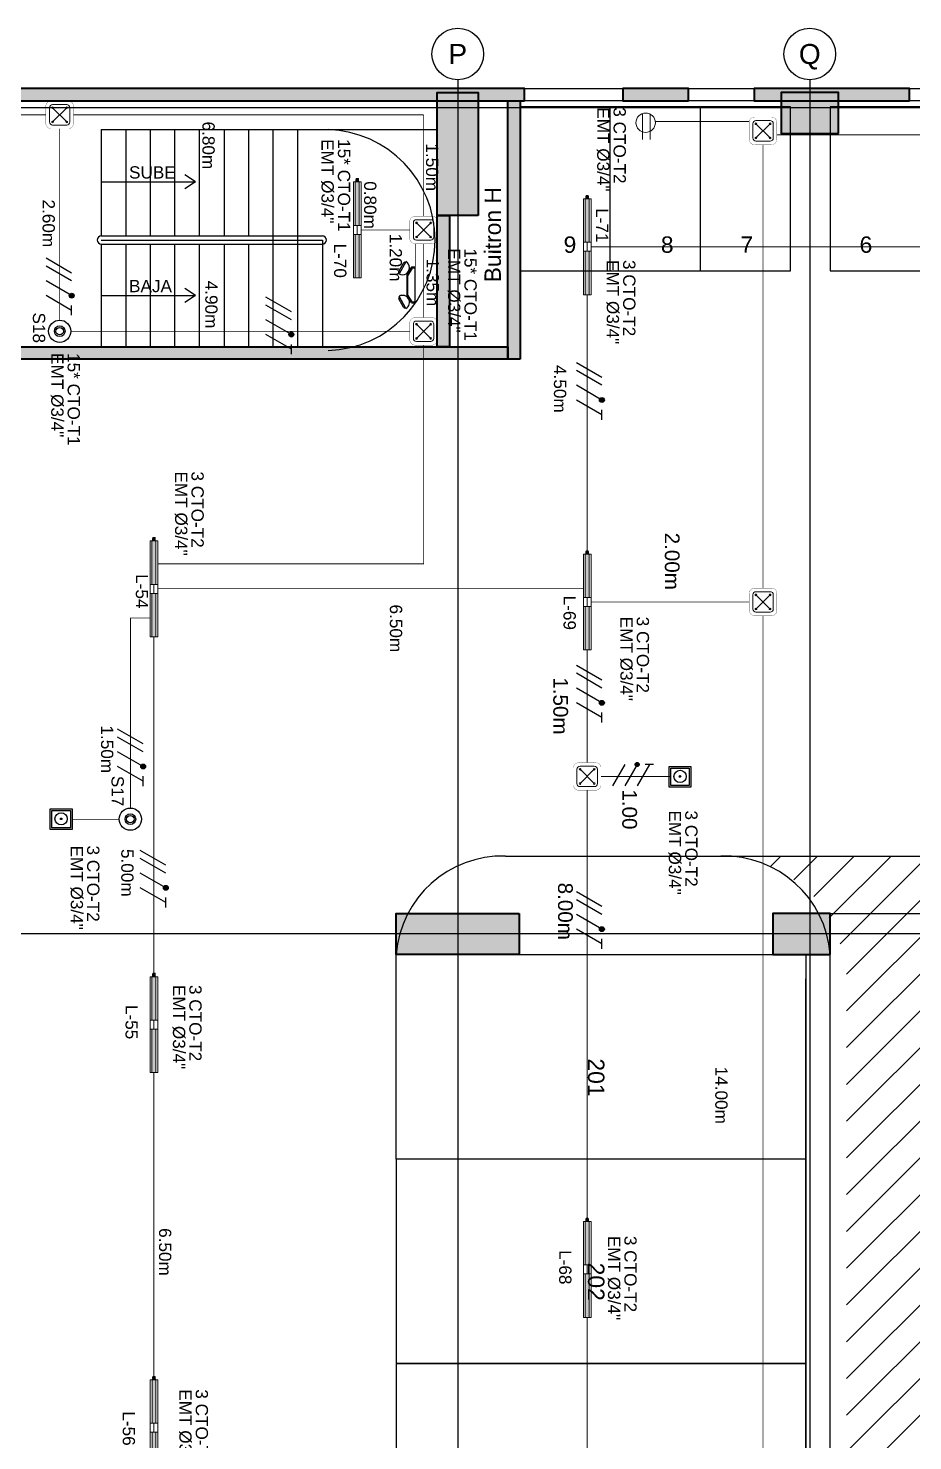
# Model space of a CAD drawing. Header units: metres. Extents: x 81 to 650, y -25 to 177.
# Drawn here: x 161.99 to 172.79, y 71.62 to 88.87 of the extents above; entities that cross this region are included whole.
import ezdxf
from ezdxf.enums import TextEntityAlignment as Align
from ezdxf.lldxf.tags import DXFTag

# ---------------------------------------------------------------- set-up
doc = ezdxf.new("R2010")
doc.units = ezdxf.units.M
doc.linetypes.add('LÍNEAS_OCULTASX2', pattern=[0.75, 0.5, -0.25])
for name, color, linetype in [('-ALAMBRADO', 7, 'Continuous'), ('-CN-GYD-ILUMINACION-EM', 1, 'Continuous'), ('-CN-GYD-TEXTOS', 7, 'Continuous'), ('-parquead', 253, 'Continuous'), ('A_CIRCULO DE EJES', 252, 'Continuous'), ('AREA PARQUEO', 253, 'Continuous'), ('AS_GL DETECCION_PISO 2', 7, 'Continuous'), ('DIM', 250, 'Continuous'), ('GG_EMERGENCIA 03', 1, 'Continuous'), ('GG_PISO 2', 8, 'Continuous'), ('GG_PISO 3', 8, 'Continuous'), ('LUMINARIA DE EMERGENCIA', 5, 'Continuous'), ('SENSOR MOVIMIENTO', 3, 'Continuous'), ('TEXTOS DE MEDIDAS', 7, 'Continuous')]:
    doc.layers.add(name, color=color, linetype=linetype)
doc.layers.add('-auxiliar', color=190, linetype='Continuous', plot=False)
for name, color, linetype, lineweight in [('-CN-GYD-INTERRUPTORES DE PARED', 3, 'Continuous', 20), ('-CN-GYD-LUMINARIA LED HERMETICA', 1, 'Continuous', 5), ('-CN-GYD-TOMACORRIENTES', 1, 'Continuous', 18), ('-CN-GYD-TUBERÍA PRINCIPAL ILUMINACION', 5, 'Continuous', 5), ('-CN-GYD-TUBERÍA TOMACORRIENTE PVC', 86, 'Continuous', 18), ('-EL-Texto Tomas', 7, 'Continuous', 0), ('_TEXTO', 7, 'Continuous', 9), ('CAJA DE PASO', 94, 'Continuous', 5), ('Estructura', 250, 'Continuous', 40), ('LUMINARIA DE EMERGENCIA PARA SOBREPONER', 7, 'Continuous', 25), ('Muro', 251, 'Continuous', 40), ('Piso', 253, 'Continuous', 30), ('TEXTOS', 250, 'Continuous', 20)]:
    doc.layers.add(name, color=color, linetype=linetype, lineweight=lineweight)
doc.layers.add('A-HATCH CONCRETO', color=7, linetype='Continuous', true_color=0xc2c2c2)
doc.layers.add('HACHTCOLUMNA', color=7, linetype='Continuous', true_color=0x474747)
doc.styles.add('A_TEXT1', font='arial.ttf')
doc.styles.add('GYD', font='arial.ttf', dxfattribs={"height": 2.5})
doc.styles.add('ROMANS', font='arial.ttf')
doc.styles.get("Standard").update_dxf_attribs({"font": 'arial.ttf'})
tags = doc.linetypes.add('EMT_LINE', pattern='A,0.5,-0.2,["EMT",Standard,S=0.1,R=0,X=-0.1,Y=-0.05],-0.25', length=0.95).pattern_tags.tags
tags[6] = DXFTag(74, 10)
pattern_1 = [(270, (73.633, -1.35), (10.40324, -6.00631), [1.50158, -10.51105]), (360, (73.6335, -2.101), (10.40324, 6.00631), [0.75079, -20.05569]), (360, (73.6335, -2.289), (10.40324, 6.00631), [0.60063, -20.20584]), (360, (73.6335, -1.9134), (10.40324, 6.00631), [0.60063, -20.20584]), (330, (73.633, -2.477), (10.40324, 6.00631), [0.4805, -11.53212]), (30, (73.633, -1.726), (4e-09, 12.01262), [0.4805, -11.53212])]

# ---------------------------------------------------------------- blocks, each defined once
blk = doc.blocks.new('GG_HERMETICA')
h = blk.add_hatch()
h.set_pattern_fill('SWAMP', color=252, scale=0.472938, angle=270)
h.set_pattern_definition(pattern_1)
h.paths.add_polyline_path([(-20, -30), (-20, 17), (-550, 17), (-550, -30)])
h = blk.add_hatch()
h.set_pattern_fill('SWAMP', color=252, scale=0.472938, angle=270)
h.set_pattern_definition(pattern_1)
h.paths.add_polyline_path([(620, -30), (620, 17), (90, 17), (90, -30)])
at = {"layer": '-CN-GYD-INTERRUPTORES DE PARED', "color": 1, "extrusion": (0, 0, -1)}
for p, q in [((-550, -53), (-550, 40)), ((-550, 40), (-525, 40)), ((-525, 40), (-20, 40)), ((90, 40), (620, 40)), ((620, 40), (620, -53)), ((-20, -53), (-550, -53)), ((594, -53), (90, -53)), ((620, -53), (594, -53))]:
    blk.add_line(p, q, dxfattribs=at)
at = {"layer": '-CN-GYD-INTERRUPTORES DE PARED', "color": 1}
for p, q in [((90, 40), (-20, 40)), ((-20, 40), (-20, -53)), ((90, -53), (90, 40)), ((622, 6), (620, 6)), ((620, 6), (620, -6)), ((622, 10), (623, 11)), ((622, 8), (622, 10)), ((622, 7), (622, 8)), ((622, 5), (622, 7)), ((622, -6), (622, 6)), ((623, 4), (622, 5)), ((622, -3), (623, 1)), ((623, 11), (623, 11)), ((623, 11), (630, 11)), ((623, 1), (623, 4)), ((623, 1), (623, 1)), ((630, 11), (630, 6)), ((630, 6), (631, 6)), ((631, 6), (631, 9)), ((631, 9), (639, 9)), ((639, 9), (639, 6)), ((639, 6), (640, 6)), ((640, 10), (650, 10)), ((640, 6), (640, 10)), ((650, 10), (652, 8)), ((652, 8), (656, 8)), ((656, 8), (658, 8)), ((658, 8), (661, 5)), ((661, 5), (661, -6)), ((-20, -6), (90, -6)), ((620, -19), (620, -6)), ((622, -19), (620, -19)), ((622, -6), (622, -3)), ((622, -6), (622, -9)), ((622, -6), (622, -19)), ((622, -9), (623, -13)), ((623, -17), (622, -18)), ((622, -18), (622, -19)), ((622, -19), (622, -21)), ((622, -21), (622, -22)), ((622, -22), (623, -24)), ((623, -13), (623, -14)), ((623, -14), (623, -17)), ((623, -24), (623, -24)), ((623, -24), (630, -24)), ((630, -24), (630, -19)), ((630, -19), (631, -19)), ((631, -19), (631, -22)), ((631, -22), (639, -22)), ((639, -22), (639, -19)), ((639, -19), (640, -19)), ((640, -19), (640, -22)), ((640, -22), (650, -22)), ((650, -22), (652, -20)), ((652, -20), (656, -20)), ((656, -20), (658, -20)), ((658, -20), (661, -17)), ((661, -17), (661, -6))]:
    blk.add_line(p, q, dxfattribs=at)
for points in [[(623, 4), (630, 4)], [(623, 1), (630, 1)], [(629, 11), (629, 4), (629, 1), (629, -6)], [(630, 6), (630, -6)], [(631, 6), (631, -6)], [(639, 2), (631, 2)], [(639, 6), (639, -6)], [(640, 6), (640, -6)], [(640, 1), (650, 1), (650, 3), (640, 3)], [(650, 3), (652, 5)], [(650, 1), (652, -3)], [(652, 8), (652, -6)], [(-20, -53), (90, -53)], [(623, -14), (630, -14)], [(623, -17), (630, -17)], [(629, -24), (629, -17), (629, -14), (629, -6)], [(630, -19), (630, -6)], [(631, -19), (631, -6)], [(639, -15), (631, -15)], [(639, -19), (639, -6)], [(640, -19), (640, -6)], [(640, -14), (650, -14), (650, -15), (640, -15)], [(650, -14), (652, -10)], [(650, -15), (652, -17)], [(652, -20), (652, -6)]]:
    blk.add_lwpolyline(points, dxfattribs=at)
at = {"color": 1}
for points in [[(-20, 17), (-20, -30), (-550, -30), (-550, 17)], [(620, 17), (620, -30), (90, -30), (90, 17)]]:
    blk.add_lwpolyline(points, close=True, dxfattribs=at)
blk = doc.blocks.new('O6C20-MDW')
at = {"layer": 'SENSOR MOVIMIENTO'}
for radius in [129, 62.1, 43.1]:
    blk.add_circle((63166, 32657), radius, dxfattribs=at)
blk = doc.blocks.new('A_B_Eje')
at = {"layer": 'A_CIRCULO DE EJES', "ltscale": 1.5}
blk.add_circle((0, 0), 0.0045, dxfattribs=at)
at = {"layer": 'A_CIRCULO DE EJES', "ltscale": 1.5, "style": 'A_TEXT1'}
blk.add_attdef('EJE', text='', height=0.0035, dxfattribs=at).set_placement((0, 0), align=Align.MIDDLE_CENTER)
blk = doc.blocks.new('3x')
at = {"layer": '-ALAMBRADO'}
h = blk.add_hatch(color=256, dxfattribs=at)
edge = h.paths.add_edge_path()
edge.add_arc((0.078, 0.13), 0.025, 0, 360)
for p, q in [((-0.152, 0.13), (-0.302, -0.13)), ((-0.072, 0.13), (-0.222, -0.13)), ((0.078, 0.13), (-0.072, -0.13)), ((0.228, 0.13), (0.078, -0.13))]:
    blk.add_line(p, q, dxfattribs=at)
blk.add_lwpolyline([(0.278, 0.13), (0.178, 0.13)], dxfattribs=at)
blk.add_circle((0.078, 0.13), 0.025, dxfattribs=at)
blk = doc.blocks.new('*U62')
at = {"layer": '-ALAMBRADO'}
blk.add_blockref('3x', (0, 0), dxfattribs=at)
blk = doc.blocks.new('Caja de paso')
at = {"layer": '-CN-GYD-TUBERÍA TOMACORRIENTE PVC', "const_width": 0.00173}
blk.add_lwpolyline([(-0.111, 0.067), (-0.111, -0.067, 0.414214), (-0.067, -0.111), (0.067, -0.111, 0.414214), (0.111, -0.067), (0.111, 0.067, 0.414214), (0.067, 0.111), (-0.067, 0.111, 0.414214)], format="xyb", close=True, dxfattribs=at)
at = {"layer": '-CN-GYD-TUBERÍA TOMACORRIENTE PVC'}
blk.add_lwpolyline([(-0.057, -0.082), (0.057, -0.082, 0.414214), (0.082, -0.057), (0.082, 0.057, 0.414214), (0.057, 0.082), (-0.057, 0.082, 0.414214), (-0.082, 0.057), (-0.082, -0.057, 0.414214)], format="xyb", close=True, dxfattribs=at)
at = {"layer": '-CN-GYD-TUBERÍA TOMACORRIENTE PVC', "linetype": 'LÍNEAS_OCULTASX2'}
for points in [[(-0.057, 0.057), (0.057, -0.057)], [(0.057, 0.057), (-0.057, -0.057)]]:
    blk.add_lwpolyline(points, dxfattribs=at)
at = {"layer": '-CN-GYD-TUBERÍA TOMACORRIENTE PVC'}
for centre in [(-0.057, 0.057), (0.057, 0.057), (-0.057, -0.057), (0.057, -0.057)]:
    blk.add_circle(centre, 0.00665, dxfattribs=at)
blk = doc.blocks.new('A$Cc7fbbbd8')
at = {"layer": 'GG_EMERGENCIA 03', "ltscale": 0.3}
h = blk.add_hatch(dxfattribs=at)
h.set_pattern_fill('ANSI31', color=256, scale=0.0005, angle=90)
h.set_pattern_definition([(135, (0.0614115, 0.0595737), (-0.00112253, -0.00112253), [])])
edge = h.paths.add_edge_path()
edge.add_arc((0.0614, 0.1), 0.00475, 0, 360)
for points in [[(-0.005, 0.0348), (-0.005, 0.1606), (0.1278, 0.1606), (0.1278, 0.0348)], [(0.005, 0.0448), (0.005, 0.1506), (0.1178, 0.1506), (0.1178, 0.0448)]]:
    blk.add_lwpolyline(points, close=True, dxfattribs=at)
for radius in [0.0376, 0.00475]:
    blk.add_circle((0.0614, 0.1), radius, dxfattribs=at)
blk = doc.blocks.new('*U78')
at = {"layer": '-CN-GYD-ILUMINACION-EM', "ltscale": 0.3}
for p, q in [((-145, 270), (-200, 170)), ((-114, 285), (-197, 136)), ((-119, 277), (-119, 277)), ((-193, 144), (-193, 144)), ((-145, -270), (-200, -170)), ((-114, -285), (-197, -136)), ((-193, -144), (-193, -144)), ((-119, -277), (-119, -277))]:
    blk.add_line(p, q, dxfattribs=at)
at = {"layer": '-CN-GYD-ILUMINACION-EM'}
for p, q in [((0, 217), (-46, 217)), ((0, 207), (-40, 207)), ((0, -217), (0, 217)), ((-104, 116), (-104, -116)), ((-94, 114), (-94, -114)), ((-46, -217), (0, -217)), ((-40, -207), (0, -207))]:
    blk.add_line(p, q, dxfattribs=at)
for points in [[(-46, 217), (-104, 116)], [(-40, 207), (-94, 114)], [(-56, 199), (-70, 208)], [(-96, 130), (-110, 138)], [(-96, -130), (-110, -138)], [(-46, -217), (-104, -116)], [(-40, -207), (-94, -114)], [(-56, -199), (-70, -208)]]:
    blk.add_lwpolyline(points, dxfattribs=at)
at = {"layer": '-CN-GYD-ILUMINACION-EM', "ltscale": 0.3}
for centre, radius, start, end in [((-156, 211), 85.5, 240.9715, 60.9715), ((-128, 260), 19.1, 60.9715, 150.9715), ((-183, 161), 19.1, 150.9715, 240.9715), ((-183, -161), 19.1, 119.0285, 209.0285), ((-156, -211), 85.5, 299.0285, 119.0285), ((-128, -260), 19.1, 209.0285, 299.0285)]:
    blk.add_arc(centre, radius, start, end, dxfattribs=at)
at = {"layer": '-CN-GYD-TEXTOS', "style": 'GYD'}
blk.add_attdef('5', (-68, -406), '', height=125, rotation=90, dxfattribs=at)
blk = doc.blocks.new('estructura etapa 3')
at = {"layer": 'HACHTCOLUMNA'}
h = blk.add_hatch(color=256, dxfattribs=at)
h.paths.add_polyline_path([(-91.651, -6658.124), (-91.651, -6657.624), (-92.35, -6657.624), (-92.35, -6658.124)])
h.paths.add_polyline_path([(-49.354, -6658.124), (-49.354, -6657.624), (-50.055, -6657.624), (-50.055, -6658.124)])
h.paths.add_polyline_path([(-56.053, -6658.124), (-56.053, -6657.624), (-56.753, -6657.624), (-56.753, -6658.124)])
h.paths.add_polyline_path([(-76.45, -6659.124), (-76.95, -6659.124), (-76.95, -6657.624), (-76.45, -6657.624)])
h.paths.add_polyline_path([(-83.95, -6659.124), (-84.45, -6659.124), (-84.45, -6657.624), (-83.95, -6657.624)])
h.paths.add_polyline_path([(-60.452, -6659.124), (-60.952, -6659.124), (-60.952, -6657.624), (-60.452, -6657.624)])
h.paths.add_polyline_path([(-67.95, -6659.124), (-68.45, -6659.124), (-68.45, -6657.624), (-67.95, -6657.624)])
h.paths.add_polyline_path([(-91.85, -6668.199), (-91.851, -6667.599), (-92.35, -6667.599), (-92.349, -6668.199)])
h.paths.add_polyline_path([(-49.354, -6668.199), (-49.354, -6667.599), (-49.854, -6667.599), (-49.854, -6668.199)])
h.paths.add_polyline_path([(-56.154, -6668.149), (-56.154, -6667.649), (-56.854, -6667.649), (-56.854, -6668.149)])
h.paths.add_polyline_path([(-59.952, -6667.649), (-59.952, -6668.149), (-61.452, -6668.149), (-61.452, -6667.649)])
h.paths.add_polyline_path([(-75.95, -6667.649), (-75.95, -6668.149), (-77.45, -6668.149), (-77.45, -6667.649)])
h.paths.add_polyline_path([(-68.95, -6667.649), (-68.95, -6668.149), (-67.45, -6668.149), (-67.45, -6667.649)])
h.paths.add_polyline_path([(-84.95, -6667.649), (-84.95, -6668.149), (-83.45, -6668.149), (-83.45, -6667.649)])
h.paths.add_polyline_path([(-91.85, -6676.199), (-91.85, -6675.599), (-92.349, -6675.599), (-92.349, -6676.199)])
h.paths.add_polyline_path([(-49.354, -6676.199), (-49.354, -6675.599), (-49.854, -6675.599), (-49.854, -6676.199)])
h.paths.add_polyline_path([(-56.154, -6676.149), (-56.154, -6675.649), (-56.754, -6675.649), (-56.754, -6676.149)])
h.paths.add_polyline_path([(-59.952, -6675.649), (-59.952, -6676.149), (-61.452, -6676.149), (-61.452, -6675.649)])
h.paths.add_polyline_path([(-75.95, -6675.649), (-75.95, -6676.149), (-77.45, -6676.149), (-77.45, -6675.649)])
h.paths.add_polyline_path([(-68.95, -6675.649), (-68.95, -6676.149), (-67.45, -6676.149), (-67.45, -6675.649)])
h.paths.add_polyline_path([(-84.95, -6675.649), (-84.95, -6676.149), (-83.45, -6676.149), (-83.45, -6675.649)])
h.paths.add_polyline_path([(-91.847, -6686.299), (-91.851, -6685.699), (-92.35, -6685.699), (-92.346, -6686.299)])
h.paths.add_polyline_path([(-49.354, -6686.299), (-49.354, -6685.699), (-49.854, -6685.699), (-49.854, -6686.299)])
h.paths.add_polyline_path([(-56.154, -6686.249), (-56.154, -6685.749), (-56.754, -6685.749), (-56.754, -6686.249)])
h.paths.add_polyline_path([(-59.952, -6685.749), (-59.952, -6686.249), (-61.452, -6686.249), (-61.452, -6685.749)])
h.paths.add_polyline_path([(-75.95, -6685.749), (-75.95, -6686.249), (-77.45, -6686.249), (-77.45, -6685.749)])
h.paths.add_polyline_path([(-68.95, -6685.749), (-68.95, -6686.249), (-67.45, -6686.249), (-67.45, -6685.749)])
h.paths.add_polyline_path([(-84.95, -6685.749), (-84.95, -6686.249), (-83.45, -6686.249), (-83.45, -6685.749)])
h.paths.add_polyline_path([(-49.353, -6694.294), (-49.354, -6693.699), (-49.855, -6693.699), (-49.854, -6694.294)])
h.paths.add_polyline_path([(-56.054, -6694.249), (-56.054, -6693.749), (-56.753, -6693.749), (-56.753, -6694.249)])
h.paths.add_polyline_path([(-91.651, -6694.249), (-91.651, -6693.749), (-92.35, -6693.749), (-92.35, -6694.249)])
h.paths.add_polyline_path([(-59.952, -6693.749), (-59.952, -6694.249), (-61.452, -6694.249), (-61.452, -6693.749)])
h.paths.add_polyline_path([(-75.95, -6693.749), (-75.95, -6694.249), (-77.45, -6694.249), (-77.45, -6693.749)])
h.paths.add_polyline_path([(-68.95, -6693.749), (-68.95, -6694.249), (-67.45, -6694.249), (-67.45, -6693.749)])
h.paths.add_polyline_path([(-84.95, -6693.749), (-84.95, -6694.249), (-83.45, -6694.249), (-83.45, -6693.749)])
h.paths.add_polyline_path([(-49.359, -6703.974), (-49.359, -6703.374), (-49.859, -6703.374), (-49.859, -6703.974)])
h.paths.add_polyline_path([(-56.054, -6703.924), (-56.054, -6703.424), (-56.753, -6703.424), (-56.753, -6703.924)])
h.paths.add_polyline_path([(-67.95, -6704.924), (-67.95, -6703.424), (-68.45, -6703.424), (-68.45, -6704.924)])
h.paths.add_polyline_path([(-91.651, -6703.924), (-91.651, -6703.424), (-92.35, -6703.424), (-92.35, -6703.924)])
h.paths.add_polyline_path([(-61.847, -6703.424), (-60.347, -6703.424), (-60.347, -6703.924), (-61.847, -6703.924)])
h.paths.add_polyline_path([(-83.95, -6704.924), (-83.95, -6703.424), (-84.45, -6703.424), (-84.45, -6704.924)])
h.paths.add_polyline_path([(-76.45, -6704.924), (-76.45, -6703.424), (-76.95, -6703.424), (-76.95, -6704.924)])
h.paths.add_polyline_path([(-49.354, -6711.949), (-49.354, -6711.449), (-50.054, -6711.449), (-50.054, -6711.949)])
h.paths.add_polyline_path([(-55.954, -6711.949), (-55.954, -6711.449), (-56.654, -6711.449), (-56.654, -6711.949)])
h.paths.add_polyline_path([(-91.65, -6711.949), (-91.65, -6711.449), (-92.35, -6711.449), (-92.35, -6711.949)])
h.paths.add_polyline_path([(-60.952, -6711.949), (-60.952, -6709.549), (-60.452, -6709.549), (-60.452, -6711.949)])
h.paths.add_polyline_path([(-68.45, -6709.549), (-68.45, -6711.949), (-67.95, -6711.949), (-67.95, -6709.549)])
h.paths.add_polyline_path([(-76.95, -6709.549), (-76.95, -6711.949), (-76.45, -6711.949), (-76.45, -6709.549)])
h.paths.add_polyline_path([(-83.95, -6709.549), (-83.95, -6711.949), (-84.45, -6711.949), (-84.45, -6709.549)])
at = {"layer": 'Estructura'}
for points in [[(-60.452, -6659.124), (-60.952, -6659.124), (-60.952, -6657.624), (-60.452, -6657.624)], [(-56.053, -6658.124), (-56.053, -6657.624), (-56.753, -6657.624), (-56.753, -6658.124)], [(-59.952, -6667.649), (-59.952, -6668.149), (-61.452, -6668.149), (-61.452, -6667.649)], [(-56.154, -6668.149), (-56.154, -6667.649), (-56.854, -6667.649), (-56.854, -6668.149)]]:
    blk.add_lwpolyline(points, close=True, dxfattribs=at)
blk = doc.blocks.new('A$Ce042a74c')
at = {"layer": 'A-HATCH CONCRETO', "ltscale": 0.03}
h = blk.add_hatch(color=256, dxfattribs=at)
h.dxf.hatch_style = 1
h.paths.add_polyline_path([(37.983, 8.975), (36.988, 8.975), (36.988, 8.825), (37.983, 8.825)])
h.paths.add_polyline_path([(38.983, 11.675), (38.983, 8.175), (39.133, 8.175), (39.133, 11.675)])
h.paths.add_polyline_path([(38.983, 8.975), (38.983, 8.975), (38.983, 8.825), (38.983, 8.825)], flags=17)
h.paths.add_polyline_path([(35.488, 8.975), (30.936, 8.975), (30.936, 8.825), (35.488, 8.825)])
h.paths.add_polyline_path([(33.787, 8.825), (33.787, 8.825), (33.637, 8.825), (33.637, 8.825)], flags=17)
h.paths.add_polyline_path([(33.787, 6.462), (33.637, 6.462), (33.637, 7.823), (33.787, 7.823)])
h.paths.add_polyline_path([(33.637, 7.474), (33.637, 7.624), (33.003, 7.624), (33.003, 7.475)])
h.paths.add_polyline_path([(31.549, 7.475), (31.549, 7.625), (32.203, 7.625), (32.203, 7.475)])
h.paths.add_polyline_path([(30.185, 7.475), (30.185, 7.625), (30.749, 7.625), (30.749, 7.475)])
h.paths.add_polyline_path([(30.489, 6.462), (30.339, 6.462), (30.339, 7.475), (30.489, 7.475)])
h.paths.add_polyline_path([(32.138, 6.462), (31.988, 6.462), (31.988, 7.475), (32.138, 7.475)])
h.paths.add_polyline_path([(26.544, 6.462), (33.787, 6.462), (33.787, 6.312), (26.544, 6.312)])
h.paths.add_polyline_path([(26.694, 7.475), (26.694, 7.625), (28.886, 7.625), (28.886, 7.475)])
h.paths.add_polyline_path([(26.545, 6.462), (26.543, 8.975), (26.693, 8.974), (26.693, 8.824), (26.694, 8.825), (26.695, 6.462)])
h.paths.add_polyline_path([(27.446, 6.462), (27.296, 6.462), (27.296, 6.462), (27.446, 6.462)])
h.paths.add_polyline_path([(26.546, 11.676), (26.546, 9.875), (26.691, 9.875), (26.696, 11.676)])
h.paths.add_polyline_path([(31.087, 8.975), (30.936, 8.975), (30.936, 9.977), (29.034, 9.977), (29.036, 8.975), (28.886, 8.975), (28.883, 10.126), (29.836, 10.126), (29.836, 11.675), (29.986, 11.675), (29.986, 10.126), (30.936, 10.126), (30.936, 11.675), (31.087, 11.675)])
h.paths.add_polyline_path([(31.886, 8.975), (32.036, 8.975), (32.036, 8.975)])
h.paths.add_polyline_path([(26.547, 11.675), (39.133, 11.675), (39.133, 11.825), (26.547, 11.825)])
h.paths.add_polyline_path([(47.081, 11.675), (44.231, 11.675), (44.231, 11.825), (47.081, 11.825)])
h.paths.add_polyline_path([(47.981, 54.675), (47.831, 54.675), (47.831, 3.892), (46.241, 3.892), (46.241, 5.906), (46.931, 5.906), (46.931, 6.056), (46.091, 6.056), (46.091, 2.292), (47.081, 2.292), (47.081, 2.442), (46.241, 2.442), (46.241, 3.742), (47.831, 3.742), (47.831, 0.95), (47.981, 0.95)])
h.paths.add_polyline_path([(27.346, 2.91), (27.373, 2.76), (26.695, 2.76), (26.695, 0.54), (26.544, 0.54), (26.544, 2.91)])
h.paths.add_polyline_path([(29.883, 2.91), (29.911, 2.76), (28.348, 2.76), (28.377, 2.91)])
h.paths.add_polyline_path([(32.1, 2.91), (32.129, 2.76), (30.885, 2.76), (30.914, 2.91)])
h.paths.add_polyline_path([(31.438, 0.54), (31.588, 0.54), (31.588, 0.566), (31.588, 2.76), (31.438, 2.76), (31.438, 0.566)])
h.paths.add_polyline_path([(33.14, 2.91), (33.113, 2.76), (33.737, 2.76), (33.737, 0.54), (33.887, 0.54), (33.887, 2.91)])
h.paths.add_polyline_path([(26.545, 0.39), (33.887, 0.39), (33.887, 0.54), (26.545, 0.54)])
h.paths.add_polyline_path([(7.925, 54.676), (7.925, 54.826), (3.1, 54.825), (3.1, 54.675)])
h.paths.add_polyline_path([(37.395, 51.521), (37.245, 51.521), (37.245, 54.675), (37.395, 54.675)])
h.paths.add_polyline_path([(36.533, 51.671), (36.383, 51.671), (36.383, 53.275), (36.533, 53.275)])
h.paths.add_polyline_path([(28.886, 51.521), (28.886, 51.671), (37.245, 51.671), (37.245, 51.521)])
h.paths.add_polyline_path([(36.383, 54.325), (36.383, 54.475)])
h.paths.add_polyline_path([(29.036, 52.667), (28.886, 52.667), (28.886, 53.275), (29.036, 53.275)], flags=0)
h.paths.add_polyline_path([(29.036, 52.667), (28.886, 52.667), (28.886, 53.275), (29.036, 53.275)], flags=17)
h.paths.add_polyline_path([(29.036, 52.667), (28.886, 52.667), (28.886, 53.275), (29.036, 53.275)], flags=17)
h = blk.add_hatch(color=256, dxfattribs=at)
h.dxf.hatch_style = 1
h.paths.add_polyline_path([(47.981, 54.675), (47.981, 54.825)], flags=17)
h.paths.add_polyline_path([(47.981, 54.675), (47.981, 54.825), (46.54, 54.825), (46.547, 54.675), (45.747, 54.675), (45.747, 54.825), (43.749, 54.825), (43.749, 54.675)])
h.paths.add_polyline_path([(42.149, 54.675), (42.149, 54.825), (40.252, 54.825), (40.252, 54.675)])
h.paths.add_polyline_path([(39.452, 54.675), (39.452, 54.825), (38.65, 54.825), (38.65, 54.675)])
h.paths.add_polyline_path([(37.45, 54.676), (37.45, 54.826), (28.403, 54.825), (28.403, 54.675)])
h.paths.add_polyline_path([(27.603, 54.675), (27.603, 54.825), (26.799, 54.825), (26.799, 54.675)])
h.paths.add_polyline_path([(25.199, 54.674), (25.199, 54.824), (23.202, 54.825), (23.202, 54.675)])
h.paths.add_polyline_path([(22.002, 54.675), (22.002, 54.825), (20.004, 54.825), (20.004, 54.675)])
h.paths.add_polyline_path([(18.804, 54.675), (18.804, 54.825), (17.602, 54.825), (17.602, 54.675)])
h.paths.add_polyline_path([(16.802, 54.676), (16.802, 54.826), (15.505, 54.825), (15.505, 54.675)])
h.paths.add_polyline_path([(13.905, 54.675), (13.905, 54.825), (11.921, 54.825), (11.921, 54.675)])
h.paths.add_polyline_path([(11.121, 54.675), (11.121, 54.825), (9.525, 54.825), (9.525, 54.675)])
at = {"layer": 'Piso'}
h = blk.add_hatch(dxfattribs=at)
h.set_pattern_fill('ANSI31', color=256, scale=0.1, angle=-41.916, style=0)
h.set_pattern_definition([(45, (42.71952, 22.5916), (-0.2245064, 0.2245064), [])])
h.paths.add_polyline_path([(44.331, 45.45), (44.331, 18.15), (41.381, 18.15), (41.381, 44.1), (41.242, 44.59), (40.949, 45.007), (40.536, 45.305), (40.048, 45.45)])
at = {"layer": '-auxiliar', "elevation": -201.258}
blk.add_lwpolyline([(36.533, 51.671), (36.383, 51.671), (36.383, 53.275), (36.533, 53.275)], close=True, dxfattribs=at)
at = {"layer": '-parquead'}
for p, q in [((37.216, 45.451), (39.884, 45.451)), ((40.883, 26.802), (40.883, 43.95))]:
    blk.add_line(p, q, dxfattribs=at)
for points in [[(37.45, 54.824), (38.65, 54.826), (38.65, 54.676), (37.45, 54.676)], [(39.452, 54.825), (43.749, 54.825), (43.749, 54.675), (39.452, 54.675)], [(35.883, 41.748), (35.883, 44.25), (40.883, 44.25), (40.883, 41.748)], [(41.181, 44.25), (40.883, 44.25), (40.883, 18.65), (41.181, 18.65)], [(35.883, 41.748), (35.883, 39.253), (40.883, 39.253), (40.883, 41.748)], [(35.883, 39.253), (35.883, 36.75), (40.883, 36.75), (40.883, 39.253)]]:
    blk.add_lwpolyline(points, close=True, dxfattribs=at)
for points in [[(40.695, 54.6), (37.395, 54.6), (37.395, 52.6), (40.695, 52.6)], [(38.495, 52.6), (38.495, 54.6)], [(39.595, 54.6), (39.595, 52.6)], [(40.695, 52.6), (40.695, 54.6)], [(47.781, 54.6), (41.182, 54.6), (41.182, 52.6), (47.781, 52.6)]]:
    blk.add_lwpolyline(points, dxfattribs=at)
for centre, start, end in [((37.18, 44.15), 88.3967, 175.5945), ((39.884, 44.15), 4.4055, 91.6033)]:
    blk.add_arc(centre, 1.301, start, end, dxfattribs=at)
at = {"layer": 'AREA PARQUEO'}
for p, q in [((32.281, 54.325), (32.281, 53.025)), ((32.281, 54.325), (36.383, 54.325)), ((32.581, 54.325), (32.581, 53.025)), ((32.881, 53.025), (32.881, 54.325)), ((33.181, 53.025), (33.181, 54.325)), ((33.481, 53.025), (33.481, 54.325)), ((33.781, 54.325), (33.781, 53.025)), ((34.081, 53.025), (34.081, 54.325)), ((34.381, 51.671), (34.381, 54.325)), ((34.681, 51.671), (34.681, 54.325)), ((32.281, 53.025), (34.981, 53.025)), ((32.281, 52.975), (34.981, 52.975)), ((34.981, 52.975), (34.981, 51.671)), ((32.281, 52.925), (34.981, 52.925)), ((32.281, 52.925), (32.281, 51.671)), ((32.581, 52.925), (32.581, 51.671)), ((32.881, 51.671), (32.881, 52.925)), ((33.181, 51.671), (33.181, 52.925)), ((33.481, 51.671), (33.481, 52.925)), ((33.781, 52.925), (33.781, 51.671)), ((34.081, 51.671), (34.081, 52.925))]:
    blk.add_line(p, q, dxfattribs=at)
for centre, radius, start, end in [((35.006, 52.975), 1.351, 271.9764, 88.0236), ((32.281, 52.975), 0.05, 90, 270), ((34.981, 52.975), 0.05, 270, 90)]:
    blk.add_arc(centre, radius, start, end, dxfattribs=at)
at = {"layer": 'Muro'}
for points in [[(37.45, 54.675), (37.45, 54.825), (28.403, 54.825), (28.403, 54.675)], [(39.452, 54.675), (39.452, 54.825), (38.65, 54.826), (38.65, 54.676)], [(42.149, 54.675), (42.149, 54.825), (40.252, 54.825), (40.252, 54.675)], [(37.395, 51.521), (37.245, 51.521), (37.245, 54.675), (37.395, 54.675)], [(36.533, 51.671), (36.383, 51.671), (36.383, 53.275), (36.533, 53.275)], [(28.886, 51.521), (28.886, 51.671), (37.245, 51.671), (37.245, 51.521)]]:
    blk.add_lwpolyline(points, close=True, dxfattribs=at)
at = {"layer": 'Piso'}
blk.add_line((39.884, 45.451), (48.012, 45.451), dxfattribs=at)
at = {"layer": 'AS_GL DETECCION_PISO 2', "linetype": 'Continuous', "lineweight": 50}
blk.add_blockref('estructura etapa 3', (97.335, 6712.399), dxfattribs=at)
at = {"layer": 'GG_PISO 2', "char_height": 0.2}
for s, insert, attachment_point, rotation in [('9', (37.926, 53.019), 1, 360), ('8', (39.269, 53.019), 3, 0), ('7', (40.085, 53.019), 1, 360), ('6', (41.54, 53.019), 1, 360), ('201', (38.424, 42.979), 1, 270), ('202', (38.424, 40.484), 1, 270)]:
    blk.add_mtext_dynamic_manual_height_columns(s, width=0.89145, gutter_width=5, heights=[0], dxfattribs=dict(at, insert=insert, attachment_point=attachment_point, rotation=rotation))
blk = doc.blocks.new('2x')
at = {"layer": '-ALAMBRADO'}
h = blk.add_hatch(color=256, dxfattribs=at)
edge = h.paths.add_edge_path()
edge.add_arc((0.075, 0.13), 0.025, 0, 360)
for p, q in [((-0.075, 0.13), (-0.225, -0.13)), ((0.075, 0.13), (-0.075, -0.13)), ((0.225, 0.13), (0.075, -0.13))]:
    blk.add_line(p, q, dxfattribs=at)
blk.add_lwpolyline([(0.275, 0.13), (0.175, 0.13)], dxfattribs=at)
blk.add_circle((0.075, 0.13), 0.025, dxfattribs=at)
blk = doc.blocks.new('*U51')
at = {"layer": '-ALAMBRADO'}
blk.add_blockref('2x', (0, 0), dxfattribs=at)
blk = doc.blocks.new('Tomas BD1')
at = {"lineweight": 0}
blk.add_line((0.115, -0.318), (0.115, 0.588), dxfattribs=at)
blk.add_lwpolyline([(-0.154, -0.297), (-0.154, 0.588)], dxfattribs=at)
blk.add_circle((0, 0), 0.338, dxfattribs=at)
at = {"layer": '-EL-Texto Tomas', "color": 7, "style": 'ROMANS'}
for tag, p, height, flags in [('POTENCIA(W)', (0.878, 0.595), 0.321, 9), ('TABLERO', (0.316, 0.654), 0.273, 8), ('CTO', (-0.059, 0.65), 0.273, 8)]:
    blk.add_attdef(tag, p, '', height=height, rotation=90, dxfattribs=dict(at, flags=flags))
at = {"layer": '-EL-Texto Tomas', "style": 'ROMANS', "flags": 9}
blk.add_attdef('USO', (-0.84, 0.589), '', height=0.35, rotation=90, dxfattribs=at)

msp = doc.modelspace()

# ---------------------------------------------------------------- linework, layer by layer
at = {"layer": '-CN-GYD-TUBERÍA PRINCIPAL ILUMINACION', "linetype": 'EMT_LINE', "ltscale": 10, "const_width": 0.01}
for points in [[(160.56, 86.879), (160.56, 87.811), (162.203, 87.811)], [(162.372, 87.641), (162.372, 85.304)], [(162.541, 87.811), (166.816, 87.811)], [(166.816, 86.575), (166.816, 87.811)], [(170.791, 87.729), (169.646, 87.729)], [(171.13, 87.567), (173.532, 87.567)], [(170.96, 82.03), (170.96, 87.446)], [(166.646, 86.405), (166.052, 86.405)], [(166.714, 86.236), (166.714, 85.95)], [(166.816, 85.337), (166.816, 86.236)], [(168.86, 86.199), (175.273, 86.199)], [(168.813, 85.614), (168.813, 82.487)], [(162.508, 85.167), (166.646, 85.167)], [(163.569, 82.327), (166.816, 82.327), (166.816, 84.998)], [(168.767, 82.024), (163.569, 82.024)], [(170.791, 81.861), (168.86, 81.861)], [(163.236, 79.344), (163.236, 80.979), (163.236, 81.666), (163.476, 81.666)], [(170.96, 81.692), (170.96, 69.044)], [(163.522, 81.436), (163.522, 77.325)], [(168.813, 81.276), (168.813, 79.899)], [(169.824, 79.73), (168.982, 79.73)], [(168.982, 79.73), (169.144, 79.73)], [(168.813, 79.56), (168.813, 74.334)], [(163.1, 79.207), (162.522, 79.207)], [(163.522, 76.114), (163.522, 72.401)], [(168.813, 73.123), (168.813, 67.325)]]:
    msp.add_lwpolyline(points, dxfattribs=at)
at = {"color": 8}
msp.add_lwpolyline([(171.78, 78.057), (178.08, 78.057)], dxfattribs=at)
at = {"layer": 'GG_PISO 2', "color": 9, "true_color": 0xc7c8ca}
for points in [[(167.233, 88.239), (167.233, 32.038)], [(171.531, 88.239), (171.531, 32.113)], [(178.746, 87.898), (129.636, 87.898)], [(178.736, 77.807), (129.636, 77.807)]]:
    msp.add_lwpolyline(points, dxfattribs=at)
at = {"layer": 'GG_PISO 3'}
for points in [[(162.881, 86.993), (164.031, 86.993), (163.901, 86.906)], [(163.016, 86.993), (164.031, 86.993), (163.901, 87.079)], [(162.881, 85.605), (164.031, 85.605), (163.901, 85.518)], [(163.016, 85.605), (164.031, 85.605), (163.901, 85.691)]]:
    msp.add_lwpolyline(points, dxfattribs=at)

# ---------------------------------------------------------------- block references
at = {"layer": '-CN-GYD-LUMINARIA LED HERMETICA', "xscale": 0.001, "yscale": 0.001, "zscale": 0.001, "rotation": 90}
for p in [(165.999, 86.371), (168.807, 86.164), (163.516, 81.986), (168.807, 81.826), (163.516, 76.664), (168.807, 73.673), (163.517, 71.741)]:
    msp.add_blockref('GG_HERMETICA', p, dxfattribs=at)
at = {"layer": '-CN-GYD-TOMACORRIENTES', "lineweight": 0, "xscale": 0.35, "yscale": 0.35, "zscale": 0.35, "rotation": 180}
msp.add_blockref('Tomas BD1', (169.527, 87.715), dxfattribs=at)
msp.add_blockref('A$Ce042a74c', (130.599, 33.307))
ref = msp.add_blockref('A_B_Eje', (167.233, 88.554), dxfattribs=dict(xscale=70, yscale=70, zscale=70))
ref.add_attrib('EJE', 'P', dxfattribs={"color": 7, "ltscale": 1.5, "height": 0.245, "style": 'A_TEXT1'}).set_placement((167.233, 88.554), align=Align.MIDDLE_CENTER)
ref = msp.add_blockref('A_B_Eje', (171.531, 88.554), dxfattribs=dict(xscale=70, yscale=70, zscale=70))
ref.add_attrib('EJE', 'Q', dxfattribs={"color": 7, "ltscale": 1.5, "height": 0.245, "style": 'A_TEXT1'}).set_placement((171.531, 88.554), align=Align.MIDDLE_CENTER)
at = {"layer": '_TEXTO', "linetype": 'Continuous', "ltscale": 10, "xscale": 1.2, "yscale": 1.2, "zscale": 320, "rotation": 270}
for p in [(162.362, 85.696), (165.045, 85.221), (168.837, 84.421), (168.837, 80.723), (163.236, 79.945), (163.512, 78.463), (168.837, 77.958)]:
    msp.add_blockref('*U62', p, dxfattribs=at)
at = {"layer": '_TEXTO', "linetype": 'Continuous', "ltscale": 10, "zscale": 0.5}
msp.add_blockref('*U51', (169.348, 79.746), dxfattribs=at)
at = {"layer": 'CAJA DE PASO', "linetype": 'Continuous', "ltscale": 10, "xscale": 1.523145158877299, "yscale": 1.523145158877299, "zscale": 1.523145158877299}
for p in [(162.372, 87.811), (166.816, 86.405), (166.816, 85.167)]:
    msp.add_blockref('Caja de paso', p, dxfattribs=at)
at = {"layer": 'CAJA DE PASO', "linetype": 'Continuous', "ltscale": 10, "xscale": 1.523145158877299, "yscale": 1.523145158877299, "zscale": 1.523145158877299, "rotation": 90}
for p in [(170.96, 87.615), (170.96, 81.861), (168.813, 79.73)]:
    msp.add_blockref('Caja de paso', p, dxfattribs=at)
at = {"layer": 'LUMINARIA DE EMERGENCIA', "linetype": 'Continuous', "ltscale": 10, "xscale": 0.001, "yscale": 0.001, "zscale": 0.001}
msp.add_blockref('*U78', (166.714, 85.732), dxfattribs=at)
at = {"layer": 'LUMINARIA DE EMERGENCIA PARA SOBREPONER', "xscale": 2, "yscale": 2, "zscale": 2}
for p in [(169.824, 79.53), (162.267, 79.012)]:
    msp.add_blockref('A$Cc7fbbbd8', p, dxfattribs=at)
at = {"layer": 'SENSOR MOVIMIENTO', "lineweight": 0, "xscale": 0.00105193048980394, "yscale": 0.00105193048980394, "zscale": 0.00105193048980394}
for p in [(95.926, 50.815), (96.789, 44.855)]:
    msp.add_blockref('O6C20-MDW', p, dxfattribs=at)

# ---------------------------------------------------------------- texts
at = {"layer": 'DIM', "linetype": 'ByBlock', "lineweight": 0, "insert": (169.33, 79.327), "char_height": 0.18, "attachment_point": 5, "rotation": 270}
msp.add_mtext('\\A1;1.00', dxfattribs=at)
at = {"layer": 'GG_PISO 2'}
msp.add_text('Buitron H', height=0.2, rotation=89.9331, dxfattribs=at).set_placement((167.759, 85.765))
msp.add_text('Buitron H', height=0.2, rotation=89.9331, dxfattribs=at).set_placement((167.759, 85.765))
at = {"layer": 'GG_PISO 3', "char_height": 0.15, "attachment_point": 1, "rotation": 360}
for s, insert in [('SUBE', (163.219, 87.183)), ('BAJA', (163.219, 85.795))]:
    msp.add_mtext_dynamic_manual_height_columns(s, width=0.89145, gutter_width=5, heights=[0], dxfattribs=dict(at, insert=insert))
at = {"layer": 'TEXTOS', "char_height": 0.15, "attachment_point": 1, "rotation": 270}
for s, insert, width in [('\\A1;\\pxsm0.8;3 CTO-T2\\PEMT Ø3/4"       ', (169.285, 87.903), 1.36121), ('\\A1;\\pxsm0.8;15* CTO-T1\\PEMT Ø3/4"       ', (165.919, 87.514), 1.09253), ('\\A1;\\pxsm0.8;15* CTO-T1\\PEMT Ø3/4"       ', (167.464, 86.18), 1.18142), ('\\A1;\\pxsm0.8;3 CTO-T2\\PEMT Ø3/4"       ', (169.402, 86.038), 1.36121), ('\\A1;\\pxsm0.8;15* CTO-T1\\PEMT Ø3/4"       ', (162.619, 84.901), 1.14082), ('\\A1;\\pxsm0.8;3 CTO-T2\\PEMT Ø3/4"       ', (164.131, 83.455), 1.36121), ('\\A1;\\pxsm0.8;3 CTO-T2\\PEMT Ø3/4"       ', (169.568, 81.681), 1.36121), ('\\A1;\\pxsm0.8;3 CTO-T2\\PEMT Ø3/4"       ', (170.16, 79.314), 1.36121), ('\\A1;\\pxsm0.8;3 CTO-T2\\PEMT Ø3/4"       ', (162.857, 78.886), 1.36121), ('\\A1;\\pxsm0.8;3 CTO-T2\\PEMT Ø3/4"       ', (164.105, 77.183), 1.36121), ('\\A1;\\pxsm0.8;3 CTO-T2\\PEMT Ø3/4"       ', (169.417, 74.118), 1.36121), ('\\A1;\\pxsm0.8;3 CTO-T2\\PEMT Ø3/4"       ', (164.183, 72.244), 1.36121)]:
    msp.add_mtext(s, dxfattribs=dict(at, insert=insert, width=width))
for s, width, insert in [('\\pxqc;L-71', 0.77349, (169.071, 86.848)), ('\\pxqc;L-70', 0.77349, (165.873, 86.416)), ('\\pxqc;S18', 0.44784, (162.195, 85.434)), ('\\pxqc;L-54', 0.77349, (163.452, 82.378)), ('\\pxqc;L-69', 0.77349, (168.674, 82.115)), ('\\pxqc;S17', 0.44784, (163.155, 79.775)), ('\\pxqc;L-55', 0.77349, (163.326, 77.116)), ('\\pxqc;L-68', 0.77349, (168.621, 74.121)), ('\\pxqc;L-56', 0.77349, (163.292, 72.152))]:
    msp.add_mtext_dynamic_manual_height_columns(s, width=width, gutter_width=0.325, heights=[0], dxfattribs=dict(at, insert=insert))
at = {"layer": 'TEXTOS DE MEDIDAS', "char_height": 0.15, "attachment_point": 1, "rotation": 270}
for s, insert, width in [('\\A1;6.80m', (164.265, 87.729), 0.44784), ('\\A1;1.50m', (166.995, 87.462), 0.44784), ('\\A1;0.80m', (166.239, 87), 0.44784), ('\\A1;2.60m', (162.313, 86.777), 0.44784), ('\\A1;1.20m', (166.551, 86.358), 0.44784), ('\\A1;1.35m', (167.002, 86.055), 0.44784), ('\\A1;4.90m', (164.3, 85.785), 0.44784), ('\\A1;4.50m', (168.557, 84.755), 1.36121), ('\\A1;6.50m', (166.554, 81.83), 1.36121), ('\\A1;1.50m', (163.027, 80.353), 0.44784), ('\\A1;5.00m', (163.274, 78.844), 0.44784), ('\\A1;14.00m', (170.527, 76.185), 1.36121), ('\\A1;6.50m', (163.735, 74.213), 0.44784)]:
    msp.add_mtext(s, dxfattribs=dict(at, insert=insert, width=width))
at = {"layer": 'TEXTOS DE MEDIDAS', "linetype": 'ByBlock', "lineweight": 0, "char_height": 0.18, "attachment_point": 5, "rotation": 270}
for s, insert in [('\\A1;2.00m', (169.85, 82.358)), ('\\A1;1.50m', (168.488, 80.591)), ('\\A1;8.00m', (168.546, 78.083))]:
    msp.add_mtext(s, dxfattribs=dict(at, insert=insert))

doc.saveas('drawing.dxf')
